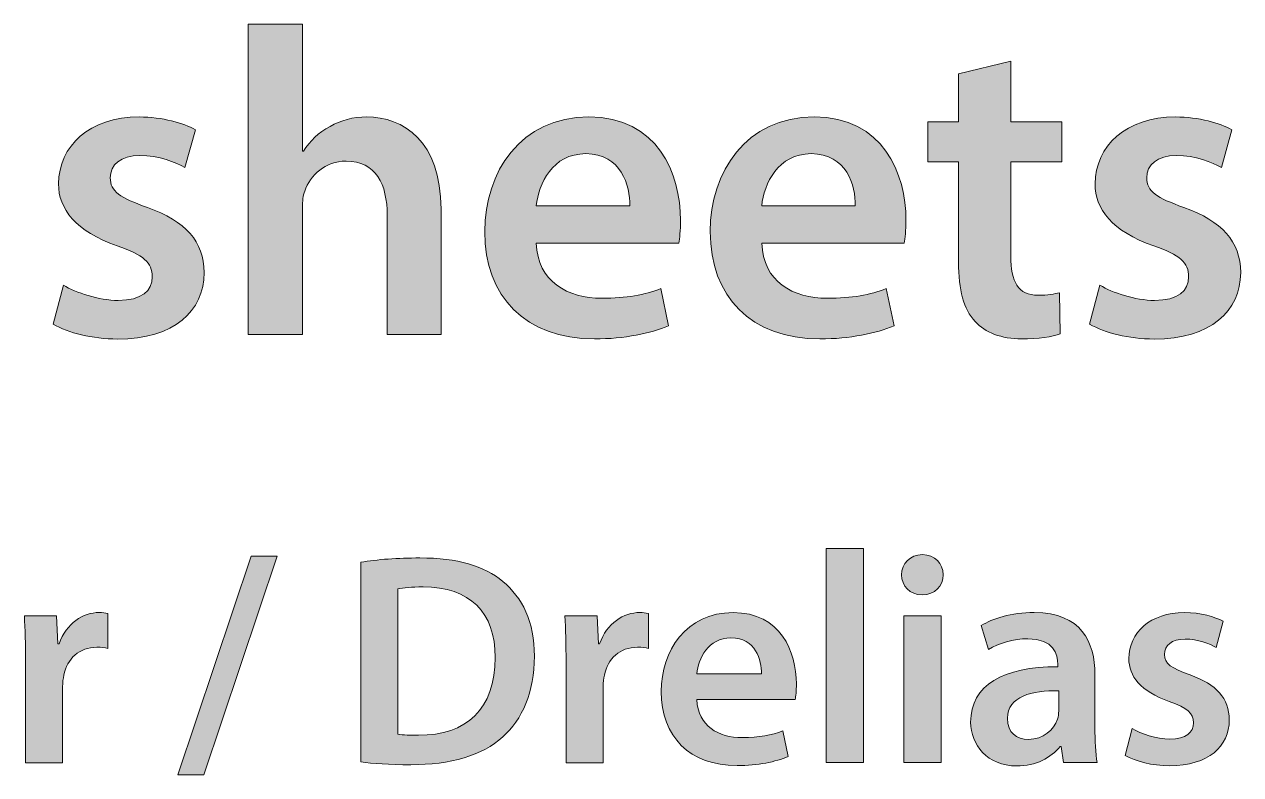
# Model space of a CAD drawing. Header units: inches. Extents: x 589 to 2016, y -1839 to -951.
# Drawn here: x 873.73 to 897.97, y -1596.03 to -1581.07 of the extents above; entities that cross this region are included whole.
import ezdxf

# ---------------------------------------------------------------- set-up
doc = ezdxf.new("R2010")
doc.units = ezdxf.units.IN
doc.header["$MEASUREMENT"] = 0
doc.layers.add('Layer 1', color=7, linetype='Continuous')

# ---------------------------------------------------------------- blocks, each defined once
blk = doc.blocks.new('block 276')
at = {"layer": 'Layer 1', "true_color": 0x010101}
h = blk.add_hatch(color=18, dxfattribs=at)
h.dxf.hatch_style = 2
edge = h.paths.add_edge_path()
edge.add_spline(control_points=[(878.191, -1581.071), (878.191, -1581.071), (879.271, -1581.071), (879.271, -1581.071), (879.271, -1581.071), (879.271, -1583.598), (879.271, -1583.598), (879.271, -1583.598), (879.289, -1583.598), (879.289, -1583.598), (879.42, -1583.397), (879.594, -1583.232), (879.82, -1583.108), (880.029, -1582.986), (880.283, -1582.917), (880.552, -1582.917), (881.275, -1582.917), (882.033, -1583.396), (882.033, -1584.755), (882.033, -1584.755), (882.033, -1587.256), (882.033, -1587.256), (882.033, -1587.256), (880.961, -1587.256), (880.961, -1587.256), (880.961, -1587.256), (880.961, -1584.878), (880.961, -1584.878), (880.961, -1584.26), (880.734, -1583.798), (880.142, -1583.798), (879.723, -1583.798), (879.429, -1584.077), (879.315, -1584.399), (879.279, -1584.486), (879.271, -1584.599), (879.271, -1584.721), (879.271, -1584.721), (879.271, -1587.256), (879.271, -1587.256), (879.271, -1587.256), (878.191, -1587.256), (878.191, -1587.256), (878.191, -1587.256), (878.191, -1581.071), (878.191, -1581.071)], knot_values=[0, 0, 0, 0, 1, 1, 1, 2, 2, 2, 3, 3, 3, 4, 4, 4, 5, 5, 5, 6, 6, 6, 7, 7, 7, 8, 8, 8, 9, 9, 9, 10, 10, 10, 11, 11, 11, 12, 12, 12, 13, 13, 13, 14, 14, 14, 15, 15, 15, 15], degree=3, periodic=1)
h = blk.add_hatch(color=18, dxfattribs=at)
h.dxf.hatch_style = 2
edge = h.paths.add_edge_path()
edge.add_spline(control_points=[(893.39, -1581.804), (893.39, -1581.804), (893.39, -1583.015), (893.39, -1583.015), (893.39, -1583.015), (894.41, -1583.015), (894.41, -1583.015), (894.41, -1583.015), (894.41, -1583.816), (894.41, -1583.816), (894.41, -1583.816), (893.39, -1583.816), (893.39, -1583.816), (893.39, -1583.816), (893.39, -1585.69), (893.39, -1585.69), (893.39, -1586.203), (893.53, -1586.473), (893.94, -1586.473), (894.123, -1586.473), (894.262, -1586.448), (894.359, -1586.422), (894.359, -1586.422), (894.376, -1587.24), (894.376, -1587.24), (894.22, -1587.302), (893.942, -1587.344), (893.602, -1587.344), (893.21, -1587.344), (892.878, -1587.215), (892.679, -1586.997), (892.451, -1586.753), (892.348, -1586.37), (892.348, -1585.812), (892.348, -1585.812), (892.348, -1583.816), (892.348, -1583.816), (892.348, -1583.816), (891.738, -1583.816), (891.738, -1583.816), (891.738, -1583.816), (891.738, -1583.015), (891.738, -1583.015), (891.738, -1583.015), (892.348, -1583.015), (892.348, -1583.015), (892.348, -1583.015), (892.348, -1582.057), (892.348, -1582.057), (892.348, -1582.057), (893.39, -1581.804), (893.39, -1581.804)], knot_values=[0, 0, 0, 0, 1, 1, 1, 2, 2, 2, 3, 3, 3, 4, 4, 4, 5, 5, 5, 6, 6, 6, 7, 7, 7, 8, 8, 8, 9, 9, 9, 10, 10, 10, 11, 11, 11, 12, 12, 12, 13, 13, 13, 14, 14, 14, 15, 15, 15, 16, 16, 16, 17, 17, 17, 17], degree=3, periodic=1)
h = blk.add_hatch(color=18, dxfattribs=at)
h.dxf.hatch_style = 2
edge = h.paths.add_edge_path()
edge.add_spline(control_points=[(874.508, -1586.273), (874.751, -1586.421), (875.213, -1586.576), (875.597, -1586.576), (876.067, -1586.576), (876.277, -1586.385), (876.277, -1586.106), (876.277, -1585.819), (876.102, -1585.672), (875.579, -1585.488), (874.751, -1585.201), (874.403, -1584.747), (874.41, -1584.251), (874.41, -1583.501), (875.029, -1582.918), (876.014, -1582.918), (876.484, -1582.918), (876.893, -1583.041), (877.139, -1583.172), (877.139, -1583.172), (876.929, -1583.928), (876.929, -1583.928), (876.746, -1583.824), (876.407, -1583.686), (876.031, -1583.686), (875.647, -1583.686), (875.439, -1583.869), (875.439, -1584.13), (875.439, -1584.4), (875.639, -1584.531), (876.179, -1584.723), (876.947, -1585.001), (877.304, -1585.393), (877.311, -1586.021), (877.311, -1586.788), (876.712, -1587.345), (875.587, -1587.345), (875.073, -1587.345), (874.611, -1587.223), (874.299, -1587.048), (874.299, -1587.048), (874.508, -1586.273), (874.508, -1586.273)], knot_values=[0, 0, 0, 0, 1, 1, 1, 2, 2, 2, 3, 3, 3, 4, 4, 4, 5, 5, 5, 6, 6, 6, 7, 7, 7, 8, 8, 8, 9, 9, 9, 10, 10, 10, 11, 11, 11, 12, 12, 12, 13, 13, 13, 14, 14, 14, 14], degree=3, periodic=1)
h = blk.add_hatch(color=18, dxfattribs=at)
h.dxf.hatch_style = 2
edge = h.paths.add_edge_path()
edge.add_spline(control_points=[(883.932, -1585.436), (883.958, -1586.203), (884.559, -1586.533), (885.238, -1586.533), (885.735, -1586.533), (886.093, -1586.464), (886.415, -1586.341), (886.415, -1586.341), (886.57, -1587.083), (886.57, -1587.083), (886.205, -1587.231), (885.699, -1587.343), (885.09, -1587.343), (883.714, -1587.343), (882.904, -1586.498), (882.904, -1585.201), (882.904, -1584.026), (883.618, -1582.918), (884.978, -1582.918), (886.353, -1582.918), (886.807, -1584.05), (886.807, -1584.983), (886.807, -1585.183), (886.79, -1585.341), (886.771, -1585.436), (886.771, -1585.436), (883.932, -1585.436), (883.932, -1585.436)], knot_values=[0, 0, 0, 0, 1, 1, 1, 2, 2, 2, 3, 3, 3, 4, 4, 4, 5, 5, 5, 6, 6, 6, 7, 7, 7, 8, 8, 8, 9, 9, 9, 9], degree=3, periodic=1)
edge = h.paths.add_edge_path()
edge.add_spline(control_points=[(885.796, -1584.687), (885.803, -1584.295), (885.63, -1583.65), (884.917, -1583.65), (884.254, -1583.65), (883.976, -1584.252), (883.932, -1584.687), (883.932, -1584.687), (885.796, -1584.687), (885.796, -1584.687)], knot_values=[0, 0, 0, 0, 1, 1, 1, 2, 2, 2, 3, 3, 3, 3], degree=3, periodic=1)
h = blk.add_hatch(color=18, dxfattribs=at)
h.dxf.hatch_style = 2
edge = h.paths.add_edge_path()
edge.add_spline(control_points=[(888.427, -1585.436), (888.452, -1586.203), (889.052, -1586.533), (889.733, -1586.533), (890.229, -1586.533), (890.586, -1586.464), (890.909, -1586.341), (890.909, -1586.341), (891.065, -1587.083), (891.065, -1587.083), (890.699, -1587.231), (890.193, -1587.343), (889.584, -1587.343), (888.209, -1587.343), (887.399, -1586.498), (887.399, -1585.201), (887.399, -1584.026), (888.112, -1582.918), (889.472, -1582.918), (890.847, -1582.918), (891.301, -1584.05), (891.301, -1584.983), (891.301, -1585.183), (891.284, -1585.341), (891.267, -1585.436), (891.267, -1585.436), (888.427, -1585.436), (888.427, -1585.436)], knot_values=[0, 0, 0, 0, 1, 1, 1, 2, 2, 2, 3, 3, 3, 4, 4, 4, 5, 5, 5, 6, 6, 6, 7, 7, 7, 8, 8, 8, 9, 9, 9, 9], degree=3, periodic=1)
edge = h.paths.add_edge_path()
edge.add_spline(control_points=[(890.289, -1584.687), (890.298, -1584.295), (890.124, -1583.65), (889.41, -1583.65), (888.748, -1583.65), (888.47, -1584.252), (888.426, -1584.687), (888.426, -1584.687), (890.289, -1584.687), (890.289, -1584.687)], knot_values=[0, 0, 0, 0, 1, 1, 1, 2, 2, 2, 3, 3, 3, 3], degree=3, periodic=1)
h = blk.add_hatch(color=18, dxfattribs=at)
h.dxf.hatch_style = 2
edge = h.paths.add_edge_path()
edge.add_spline(control_points=[(895.168, -1586.273), (895.412, -1586.421), (895.873, -1586.576), (896.257, -1586.576), (896.727, -1586.576), (896.936, -1586.385), (896.936, -1586.106), (896.936, -1585.819), (896.763, -1585.672), (896.24, -1585.488), (895.412, -1585.201), (895.063, -1584.747), (895.072, -1584.251), (895.072, -1583.501), (895.691, -1582.918), (896.675, -1582.918), (897.145, -1582.918), (897.555, -1583.041), (897.799, -1583.172), (897.799, -1583.172), (897.589, -1583.928), (897.589, -1583.928), (897.406, -1583.824), (897.067, -1583.686), (896.692, -1583.686), (896.309, -1583.686), (896.1, -1583.869), (896.1, -1584.13), (896.1, -1584.4), (896.299, -1584.531), (896.84, -1584.723), (897.607, -1585.001), (897.964, -1585.393), (897.973, -1586.021), (897.973, -1586.788), (897.372, -1587.345), (896.248, -1587.345), (895.734, -1587.345), (895.271, -1587.223), (894.959, -1587.048), (894.959, -1587.048), (895.168, -1586.273), (895.168, -1586.273)], knot_values=[0, 0, 0, 0, 1, 1, 1, 2, 2, 2, 3, 3, 3, 4, 4, 4, 5, 5, 5, 6, 6, 6, 7, 7, 7, 8, 8, 8, 9, 9, 9, 10, 10, 10, 11, 11, 11, 12, 12, 12, 13, 13, 13, 14, 14, 14, 14], degree=3, periodic=1)
at = {"layer": 'Layer 1', "lineweight": 0}
for points, knots in [([(878.191, -1581.071), (878.191, -1581.071), (879.271, -1581.071), (879.271, -1581.071), (879.271, -1581.071), (879.271, -1583.598), (879.271, -1583.598), (879.271, -1583.598), (879.289, -1583.598), (879.289, -1583.598), (879.42, -1583.397), (879.594, -1583.232), (879.82, -1583.108), (880.029, -1582.986), (880.283, -1582.917), (880.552, -1582.917), (881.275, -1582.917), (882.033, -1583.396), (882.033, -1584.755), (882.033, -1584.755), (882.033, -1587.256), (882.033, -1587.256), (882.033, -1587.256), (880.961, -1587.256), (880.961, -1587.256), (880.961, -1587.256), (880.961, -1584.878), (880.961, -1584.878), (880.961, -1584.26), (880.734, -1583.798), (880.142, -1583.798), (879.723, -1583.798), (879.429, -1584.077), (879.315, -1584.399), (879.279, -1584.486), (879.271, -1584.599), (879.271, -1584.721), (879.271, -1584.721), (879.271, -1587.256), (879.271, -1587.256), (879.271, -1587.256), (878.191, -1587.256), (878.191, -1587.256), (878.191, -1587.256), (878.191, -1581.071), (878.191, -1581.071)], [0, 0, 0, 0, 1, 1, 1, 2, 2, 2, 3, 3, 3, 4, 4, 4, 5, 5, 5, 6, 6, 6, 7, 7, 7, 8, 8, 8, 9, 9, 9, 10, 10, 10, 11, 11, 11, 12, 12, 12, 13, 13, 13, 14, 14, 14, 15, 15, 15, 15]), ([(893.39, -1581.804), (893.39, -1581.804), (893.39, -1583.015), (893.39, -1583.015), (893.39, -1583.015), (894.41, -1583.015), (894.41, -1583.015), (894.41, -1583.015), (894.41, -1583.816), (894.41, -1583.816), (894.41, -1583.816), (893.39, -1583.816), (893.39, -1583.816), (893.39, -1583.816), (893.39, -1585.69), (893.39, -1585.69), (893.39, -1586.203), (893.53, -1586.473), (893.94, -1586.473), (894.123, -1586.473), (894.262, -1586.448), (894.359, -1586.422), (894.359, -1586.422), (894.376, -1587.24), (894.376, -1587.24), (894.22, -1587.302), (893.942, -1587.344), (893.602, -1587.344), (893.21, -1587.344), (892.878, -1587.215), (892.679, -1586.997), (892.451, -1586.753), (892.348, -1586.37), (892.348, -1585.812), (892.348, -1585.812), (892.348, -1583.816), (892.348, -1583.816), (892.348, -1583.816), (891.738, -1583.816), (891.738, -1583.816), (891.738, -1583.816), (891.738, -1583.015), (891.738, -1583.015), (891.738, -1583.015), (892.348, -1583.015), (892.348, -1583.015), (892.348, -1583.015), (892.348, -1582.057), (892.348, -1582.057), (892.348, -1582.057), (893.39, -1581.804), (893.39, -1581.804)], [0, 0, 0, 0, 1, 1, 1, 2, 2, 2, 3, 3, 3, 4, 4, 4, 5, 5, 5, 6, 6, 6, 7, 7, 7, 8, 8, 8, 9, 9, 9, 10, 10, 10, 11, 11, 11, 12, 12, 12, 13, 13, 13, 14, 14, 14, 15, 15, 15, 16, 16, 16, 17, 17, 17, 17]), ([(874.508, -1586.273), (874.751, -1586.421), (875.213, -1586.576), (875.597, -1586.576), (876.067, -1586.576), (876.277, -1586.385), (876.277, -1586.106), (876.277, -1585.819), (876.102, -1585.672), (875.579, -1585.488), (874.751, -1585.201), (874.403, -1584.747), (874.41, -1584.251), (874.41, -1583.501), (875.029, -1582.918), (876.014, -1582.918), (876.484, -1582.918), (876.893, -1583.041), (877.139, -1583.172), (877.139, -1583.172), (876.929, -1583.928), (876.929, -1583.928), (876.746, -1583.824), (876.407, -1583.686), (876.031, -1583.686), (875.647, -1583.686), (875.439, -1583.869), (875.439, -1584.13), (875.439, -1584.4), (875.639, -1584.531), (876.179, -1584.723), (876.947, -1585.001), (877.304, -1585.393), (877.311, -1586.021), (877.311, -1586.788), (876.712, -1587.345), (875.587, -1587.345), (875.073, -1587.345), (874.611, -1587.223), (874.299, -1587.048), (874.299, -1587.048), (874.508, -1586.273), (874.508, -1586.273)], [0, 0, 0, 0, 1, 1, 1, 2, 2, 2, 3, 3, 3, 4, 4, 4, 5, 5, 5, 6, 6, 6, 7, 7, 7, 8, 8, 8, 9, 9, 9, 10, 10, 10, 11, 11, 11, 12, 12, 12, 13, 13, 13, 14, 14, 14, 14]), ([(883.932, -1585.436), (883.958, -1586.203), (884.559, -1586.533), (885.238, -1586.533), (885.735, -1586.533), (886.093, -1586.464), (886.415, -1586.341), (886.415, -1586.341), (886.57, -1587.083), (886.57, -1587.083), (886.205, -1587.231), (885.699, -1587.343), (885.09, -1587.343), (883.714, -1587.343), (882.904, -1586.498), (882.904, -1585.201), (882.904, -1584.026), (883.618, -1582.918), (884.978, -1582.918), (886.353, -1582.918), (886.807, -1584.05), (886.807, -1584.983), (886.807, -1585.183), (886.79, -1585.341), (886.771, -1585.436), (886.771, -1585.436), (883.932, -1585.436), (883.932, -1585.436)], [0, 0, 0, 0, 1, 1, 1, 2, 2, 2, 3, 3, 3, 4, 4, 4, 5, 5, 5, 6, 6, 6, 7, 7, 7, 8, 8, 8, 9, 9, 9, 9]), ([(888.427, -1585.436), (888.452, -1586.203), (889.052, -1586.533), (889.733, -1586.533), (890.229, -1586.533), (890.586, -1586.464), (890.909, -1586.341), (890.909, -1586.341), (891.065, -1587.083), (891.065, -1587.083), (890.699, -1587.231), (890.193, -1587.343), (889.584, -1587.343), (888.209, -1587.343), (887.399, -1586.498), (887.399, -1585.201), (887.399, -1584.026), (888.112, -1582.918), (889.472, -1582.918), (890.847, -1582.918), (891.301, -1584.05), (891.301, -1584.983), (891.301, -1585.183), (891.284, -1585.341), (891.267, -1585.436), (891.267, -1585.436), (888.427, -1585.436), (888.427, -1585.436)], [0, 0, 0, 0, 1, 1, 1, 2, 2, 2, 3, 3, 3, 4, 4, 4, 5, 5, 5, 6, 6, 6, 7, 7, 7, 8, 8, 8, 9, 9, 9, 9]), ([(895.168, -1586.273), (895.412, -1586.421), (895.873, -1586.576), (896.257, -1586.576), (896.727, -1586.576), (896.936, -1586.385), (896.936, -1586.106), (896.936, -1585.819), (896.763, -1585.672), (896.24, -1585.488), (895.412, -1585.201), (895.063, -1584.747), (895.072, -1584.251), (895.072, -1583.501), (895.691, -1582.918), (896.675, -1582.918), (897.145, -1582.918), (897.555, -1583.041), (897.799, -1583.172), (897.799, -1583.172), (897.589, -1583.928), (897.589, -1583.928), (897.406, -1583.824), (897.067, -1583.686), (896.692, -1583.686), (896.309, -1583.686), (896.1, -1583.869), (896.1, -1584.13), (896.1, -1584.4), (896.299, -1584.531), (896.84, -1584.723), (897.607, -1585.001), (897.964, -1585.393), (897.973, -1586.021), (897.973, -1586.788), (897.372, -1587.345), (896.248, -1587.345), (895.734, -1587.345), (895.271, -1587.223), (894.959, -1587.048), (894.959, -1587.048), (895.168, -1586.273), (895.168, -1586.273)], [0, 0, 0, 0, 1, 1, 1, 2, 2, 2, 3, 3, 3, 4, 4, 4, 5, 5, 5, 6, 6, 6, 7, 7, 7, 8, 8, 8, 9, 9, 9, 10, 10, 10, 11, 11, 11, 12, 12, 12, 13, 13, 13, 14, 14, 14, 14]), ([(885.796, -1584.687), (885.803, -1584.295), (885.63, -1583.65), (884.917, -1583.65), (884.254, -1583.65), (883.976, -1584.252), (883.932, -1584.687), (883.932, -1584.687), (885.796, -1584.687), (885.796, -1584.687)], [0, 0, 0, 0, 1, 1, 1, 2, 2, 2, 3, 3, 3, 3]), ([(890.289, -1584.687), (890.298, -1584.295), (890.124, -1583.65), (889.41, -1583.65), (888.748, -1583.65), (888.47, -1584.252), (888.426, -1584.687), (888.426, -1584.687), (890.289, -1584.687), (890.289, -1584.687)], [0, 0, 0, 0, 1, 1, 1, 2, 2, 2, 3, 3, 3, 3])]:
    blk.add_open_spline(points, degree=3, knots=knots, dxfattribs=at)
blk = doc.blocks.new('block 277')
at = {"layer": 'Layer 1', "true_color": 0x010101}
h = blk.add_hatch(color=18, dxfattribs=at)
h.dxf.hatch_style = 2
h.paths.add_polyline_path([(876.785, -1596.031), (878.251, -1591.674), (878.768, -1591.674), (877.303, -1596.031)])
h = blk.add_hatch(color=18, dxfattribs=at)
h.dxf.hatch_style = 2
edge = h.paths.add_edge_path()
edge.add_spline(control_points=[(880.433, -1591.795), (880.758, -1591.74), (881.172, -1591.71), (881.611, -1591.71), (882.368, -1591.71), (882.891, -1591.867), (883.264, -1592.179), (883.654, -1592.498), (883.895, -1592.978), (883.895, -1593.669), (883.895, -1594.391), (883.649, -1594.932), (883.264, -1595.279), (882.861, -1595.646), (882.218, -1595.833), (881.431, -1595.833), (880.998, -1595.833), (880.674, -1595.808), (880.433, -1595.778), (880.433, -1595.778), (880.433, -1591.795), (880.433, -1591.795), (880.433, -1591.795), (880.433, -1591.795), (880.433, -1591.795)], knot_values=[0, 0, 0, 0, 1, 1, 1, 2, 2, 2, 3, 3, 3, 4, 4, 4, 5, 5, 5, 6, 6, 6, 7, 7, 7, 8, 8, 8, 8], degree=3, periodic=1)
edge = h.paths.add_edge_path()
edge.add_spline(control_points=[(881.172, -1595.226), (881.274, -1595.244), (881.431, -1595.244), (881.581, -1595.244), (882.543, -1595.249), (883.113, -1594.721), (883.113, -1593.694), (883.12, -1592.798), (882.603, -1592.287), (881.677, -1592.287), (881.443, -1592.287), (881.275, -1592.305), (881.173, -1592.329), (881.173, -1592.329), (881.172, -1595.226), (881.172, -1595.226), (881.172, -1595.226), (881.172, -1595.226), (881.172, -1595.226)], knot_values=[0, 0, 0, 0, 1, 1, 1, 2, 2, 2, 3, 3, 3, 4, 4, 4, 5, 5, 5, 6, 6, 6, 6], degree=3, periodic=1)
h = blk.add_hatch(color=18, dxfattribs=at)
h.dxf.hatch_style = 2
h.paths.add_polyline_path([(889.711, -1591.524), (890.457, -1591.524), (890.457, -1595.791), (889.711, -1595.791)])
h = blk.add_hatch(color=18, dxfattribs=at)
h.dxf.hatch_style = 2
edge = h.paths.add_edge_path()
edge.add_spline(control_points=[(892.043, -1592.046), (892.043, -1592.269), (891.881, -1592.444), (891.622, -1592.444), (891.376, -1592.444), (891.214, -1592.269), (891.214, -1592.046), (891.214, -1591.819), (891.382, -1591.644), (891.628, -1591.644), (891.881, -1591.644), (892.037, -1591.818), (892.043, -1592.046)], knot_values=[0, 0, 0, 0, 1, 1, 1, 2, 2, 2, 3, 3, 3, 4, 4, 4, 4], degree=3, periodic=1)
h.paths.add_polyline_path([(891.256, -1595.791), (891.256, -1592.864), (892.001, -1592.864), (892.001, -1595.791)])
h = blk.add_hatch(color=18, dxfattribs=at)
h.dxf.hatch_style = 2
edge = h.paths.add_edge_path()
edge.add_spline(control_points=[(873.751, -1593.807), (873.751, -1593.411), (873.745, -1593.128), (873.727, -1592.864), (873.727, -1592.864), (874.37, -1592.864), (874.37, -1592.864), (874.37, -1592.864), (874.394, -1593.423), (874.394, -1593.423), (874.394, -1593.423), (874.419, -1593.423), (874.419, -1593.423), (874.563, -1593.008), (874.905, -1592.798), (875.217, -1592.798), (875.289, -1592.798), (875.332, -1592.804), (875.392, -1592.816), (875.392, -1592.816), (875.392, -1593.513), (875.392, -1593.513), (875.332, -1593.501), (875.265, -1593.49), (875.175, -1593.49), (874.82, -1593.49), (874.581, -1593.717), (874.514, -1594.048), (874.502, -1594.114), (874.49, -1594.192), (874.49, -1594.277), (874.49, -1594.277), (874.49, -1595.792), (874.49, -1595.792), (874.49, -1595.792), (873.751, -1595.792), (873.751, -1595.792), (873.751, -1595.792), (873.751, -1593.807), (873.751, -1593.807), (873.751, -1593.807), (873.751, -1593.807), (873.751, -1593.807)], knot_values=[0, 0, 0, 0, 1, 1, 1, 2, 2, 2, 3, 3, 3, 4, 4, 4, 5, 5, 5, 6, 6, 6, 7, 7, 7, 8, 8, 8, 9, 9, 9, 10, 10, 10, 11, 11, 11, 12, 12, 12, 13, 13, 13, 14, 14, 14, 14], degree=3, periodic=1)
h = blk.add_hatch(color=18, dxfattribs=at)
h.dxf.hatch_style = 2
edge = h.paths.add_edge_path()
edge.add_spline(control_points=[(884.525, -1593.807), (884.525, -1593.411), (884.52, -1593.128), (884.502, -1592.864), (884.502, -1592.864), (885.144, -1592.864), (885.144, -1592.864), (885.144, -1592.864), (885.169, -1593.423), (885.169, -1593.423), (885.169, -1593.423), (885.193, -1593.423), (885.193, -1593.423), (885.337, -1593.008), (885.68, -1592.798), (885.992, -1592.798), (886.064, -1592.798), (886.106, -1592.804), (886.166, -1592.816), (886.166, -1592.816), (886.166, -1593.513), (886.166, -1593.513), (886.106, -1593.501), (886.04, -1593.49), (885.95, -1593.49), (885.596, -1593.49), (885.355, -1593.717), (885.289, -1594.048), (885.276, -1594.114), (885.264, -1594.192), (885.264, -1594.277), (885.264, -1594.277), (885.264, -1595.792), (885.264, -1595.792), (885.264, -1595.792), (884.525, -1595.792), (884.525, -1595.792), (884.525, -1595.792), (884.525, -1593.807), (884.525, -1593.807)], knot_values=[0, 0, 0, 0, 1, 1, 1, 2, 2, 2, 3, 3, 3, 4, 4, 4, 5, 5, 5, 6, 6, 6, 7, 7, 7, 8, 8, 8, 9, 9, 9, 10, 10, 10, 11, 11, 11, 12, 12, 12, 13, 13, 13, 13], degree=3, periodic=1)
h = blk.add_hatch(color=18, dxfattribs=at)
h.dxf.hatch_style = 2
edge = h.paths.add_edge_path()
edge.add_spline(control_points=[(887.134, -1594.535), (887.151, -1595.064), (887.565, -1595.291), (888.035, -1595.291), (888.377, -1595.291), (888.623, -1595.244), (888.846, -1595.159), (888.846, -1595.159), (888.954, -1595.671), (888.954, -1595.671), (888.702, -1595.773), (888.353, -1595.851), (887.933, -1595.851), (886.984, -1595.851), (886.424, -1595.268), (886.424, -1594.373), (886.424, -1593.562), (886.917, -1592.799), (887.855, -1592.799), (888.804, -1592.799), (889.117, -1593.58), (889.117, -1594.222), (889.117, -1594.361), (889.105, -1594.469), (889.094, -1594.535), (889.094, -1594.535), (887.134, -1594.535), (887.134, -1594.535), (887.134, -1594.535), (887.134, -1594.535), (887.134, -1594.535)], knot_values=[0, 0, 0, 0, 1, 1, 1, 2, 2, 2, 3, 3, 3, 4, 4, 4, 5, 5, 5, 6, 6, 6, 7, 7, 7, 8, 8, 8, 9, 9, 9, 10, 10, 10, 10], degree=3, periodic=1)
edge = h.paths.add_edge_path()
edge.add_spline(control_points=[(888.42, -1594.018), (888.426, -1593.747), (888.305, -1593.303), (887.813, -1593.303), (887.356, -1593.303), (887.163, -1593.718), (887.133, -1594.018), (887.133, -1594.018), (888.42, -1594.018), (888.42, -1594.018)], knot_values=[0, 0, 0, 0, 1, 1, 1, 2, 2, 2, 3, 3, 3, 3], degree=3, periodic=1)
h = blk.add_hatch(color=18, dxfattribs=at)
h.dxf.hatch_style = 2
edge = h.paths.add_edge_path()
edge.add_spline(control_points=[(894.441, -1595.791), (894.441, -1595.791), (894.393, -1595.466), (894.393, -1595.466), (894.393, -1595.466), (894.374, -1595.466), (894.374, -1595.466), (894.195, -1595.695), (893.888, -1595.857), (893.509, -1595.857), (892.92, -1595.857), (892.59, -1595.43), (892.59, -1594.985), (892.59, -1594.246), (893.244, -1593.874), (894.327, -1593.879), (894.327, -1593.879), (894.327, -1593.831), (894.327, -1593.831), (894.327, -1593.639), (894.249, -1593.32), (893.732, -1593.32), (893.444, -1593.32), (893.143, -1593.411), (892.945, -1593.537), (892.945, -1593.537), (892.801, -1593.056), (892.801, -1593.056), (893.018, -1592.924), (893.396, -1592.798), (893.859, -1592.798), (894.797, -1592.798), (895.067, -1593.392), (895.067, -1594.03), (895.067, -1594.03), (895.067, -1595.087), (895.067, -1595.087), (895.067, -1595.352), (895.079, -1595.61), (895.109, -1595.791), (895.109, -1595.791), (894.441, -1595.791), (894.441, -1595.791), (894.441, -1595.791), (894.441, -1595.791), (894.441, -1595.791)], knot_values=[0, 0, 0, 0, 1, 1, 1, 2, 2, 2, 3, 3, 3, 4, 4, 4, 5, 5, 5, 6, 6, 6, 7, 7, 7, 8, 8, 8, 9, 9, 9, 10, 10, 10, 11, 11, 11, 12, 12, 12, 13, 13, 13, 14, 14, 14, 15, 15, 15, 15], degree=3, periodic=1)
edge = h.paths.add_edge_path()
edge.add_spline(control_points=[(894.345, -1594.361), (893.822, -1594.348), (893.323, -1594.463), (893.323, -1594.907), (893.323, -1595.196), (893.509, -1595.328), (893.743, -1595.328), (894.038, -1595.328), (894.255, -1595.136), (894.321, -1594.925), (894.339, -1594.871), (894.345, -1594.811), (894.345, -1594.763), (894.345, -1594.763), (894.345, -1594.361), (894.345, -1594.361), (894.345, -1594.361), (894.345, -1594.361), (894.345, -1594.361), (894.345, -1594.361), (894.345, -1594.361), (894.345, -1594.361)], knot_values=[0, 0, 0, 0, 1, 1, 1, 2, 2, 2, 3, 3, 3, 4, 4, 4, 5, 5, 5, 6, 6, 6, 7, 7, 7, 7], degree=3, periodic=1)
h = blk.add_hatch(color=18, dxfattribs=at)
h.dxf.hatch_style = 2
edge = h.paths.add_edge_path()
edge.add_spline(control_points=[(895.811, -1595.112), (895.979, -1595.214), (896.298, -1595.322), (896.562, -1595.322), (896.887, -1595.322), (897.031, -1595.189), (897.031, -1594.997), (897.031, -1594.799), (896.911, -1594.697), (896.55, -1594.57), (895.979, -1594.373), (895.739, -1594.06), (895.744, -1593.717), (895.744, -1593.2), (896.172, -1592.799), (896.851, -1592.799), (897.176, -1592.799), (897.458, -1592.883), (897.626, -1592.973), (897.626, -1592.973), (897.482, -1593.495), (897.482, -1593.495), (897.355, -1593.423), (897.121, -1593.327), (896.863, -1593.327), (896.598, -1593.327), (896.454, -1593.453), (896.454, -1593.633), (896.454, -1593.82), (896.592, -1593.91), (896.965, -1594.042), (897.493, -1594.234), (897.74, -1594.505), (897.746, -1594.938), (897.746, -1595.467), (897.331, -1595.852), (896.556, -1595.852), (896.201, -1595.852), (895.883, -1595.767), (895.667, -1595.647), (895.667, -1595.647), (895.811, -1595.112), (895.811, -1595.112)], knot_values=[0, 0, 0, 0, 1, 1, 1, 2, 2, 2, 3, 3, 3, 4, 4, 4, 5, 5, 5, 6, 6, 6, 7, 7, 7, 8, 8, 8, 9, 9, 9, 10, 10, 10, 11, 11, 11, 12, 12, 12, 13, 13, 13, 14, 14, 14, 14], degree=3, periodic=1)
at = {"layer": 'Layer 1', "lineweight": 0}
for points in [[(876.785, -1596.031), (878.251, -1591.674), (878.768, -1591.674), (877.303, -1596.031), (876.785, -1596.031)], [(889.711, -1591.524), (890.457, -1591.524), (890.457, -1595.791), (889.711, -1595.791), (889.711, -1591.524)], [(891.256, -1595.791), (891.256, -1592.864), (892.001, -1592.864), (892.001, -1595.791), (891.256, -1595.791)]]:
    blk.add_lwpolyline(points, dxfattribs=at)
for points, knots in [([(880.433, -1591.795), (880.758, -1591.74), (881.172, -1591.71), (881.611, -1591.71), (882.368, -1591.71), (882.891, -1591.867), (883.264, -1592.179), (883.654, -1592.498), (883.895, -1592.978), (883.895, -1593.669), (883.895, -1594.391), (883.649, -1594.932), (883.264, -1595.279), (882.861, -1595.646), (882.218, -1595.833), (881.431, -1595.833), (880.998, -1595.833), (880.674, -1595.808), (880.433, -1595.778), (880.433, -1595.778), (880.433, -1591.795), (880.433, -1591.795), (880.433, -1591.795), (880.433, -1591.795), (880.433, -1591.795)], [0, 0, 0, 0, 1, 1, 1, 2, 2, 2, 3, 3, 3, 4, 4, 4, 5, 5, 5, 6, 6, 6, 7, 7, 7, 8, 8, 8, 8]), ([(892.043, -1592.046), (892.043, -1592.269), (891.881, -1592.444), (891.622, -1592.444), (891.376, -1592.444), (891.214, -1592.269), (891.214, -1592.046), (891.214, -1591.819), (891.382, -1591.644), (891.628, -1591.644), (891.881, -1591.644), (892.037, -1591.818), (892.043, -1592.046)], [0, 0, 0, 0, 1, 1, 1, 2, 2, 2, 3, 3, 3, 4, 4, 4, 4]), ([(881.172, -1595.226), (881.274, -1595.244), (881.431, -1595.244), (881.581, -1595.244), (882.543, -1595.249), (883.113, -1594.721), (883.113, -1593.694), (883.12, -1592.798), (882.603, -1592.287), (881.677, -1592.287), (881.443, -1592.287), (881.275, -1592.305), (881.173, -1592.329), (881.173, -1592.329), (881.172, -1595.226), (881.172, -1595.226), (881.172, -1595.226), (881.172, -1595.226), (881.172, -1595.226)], [0, 0, 0, 0, 1, 1, 1, 2, 2, 2, 3, 3, 3, 4, 4, 4, 5, 5, 5, 6, 6, 6, 6]), ([(873.751, -1593.807), (873.751, -1593.411), (873.745, -1593.128), (873.727, -1592.864), (873.727, -1592.864), (874.37, -1592.864), (874.37, -1592.864), (874.37, -1592.864), (874.394, -1593.423), (874.394, -1593.423), (874.394, -1593.423), (874.419, -1593.423), (874.419, -1593.423), (874.563, -1593.008), (874.905, -1592.798), (875.217, -1592.798), (875.289, -1592.798), (875.332, -1592.804), (875.392, -1592.816), (875.392, -1592.816), (875.392, -1593.513), (875.392, -1593.513), (875.332, -1593.501), (875.265, -1593.49), (875.175, -1593.49), (874.82, -1593.49), (874.581, -1593.717), (874.514, -1594.048), (874.502, -1594.114), (874.49, -1594.192), (874.49, -1594.277), (874.49, -1594.277), (874.49, -1595.792), (874.49, -1595.792), (874.49, -1595.792), (873.751, -1595.792), (873.751, -1595.792), (873.751, -1595.792), (873.751, -1593.807), (873.751, -1593.807), (873.751, -1593.807), (873.751, -1593.807), (873.751, -1593.807)], [0, 0, 0, 0, 1, 1, 1, 2, 2, 2, 3, 3, 3, 4, 4, 4, 5, 5, 5, 6, 6, 6, 7, 7, 7, 8, 8, 8, 9, 9, 9, 10, 10, 10, 11, 11, 11, 12, 12, 12, 13, 13, 13, 14, 14, 14, 14]), ([(884.525, -1593.807), (884.525, -1593.411), (884.52, -1593.128), (884.502, -1592.864), (884.502, -1592.864), (885.144, -1592.864), (885.144, -1592.864), (885.144, -1592.864), (885.169, -1593.423), (885.169, -1593.423), (885.169, -1593.423), (885.193, -1593.423), (885.193, -1593.423), (885.337, -1593.008), (885.68, -1592.798), (885.992, -1592.798), (886.064, -1592.798), (886.106, -1592.804), (886.166, -1592.816), (886.166, -1592.816), (886.166, -1593.513), (886.166, -1593.513), (886.106, -1593.501), (886.04, -1593.49), (885.95, -1593.49), (885.596, -1593.49), (885.355, -1593.717), (885.289, -1594.048), (885.276, -1594.114), (885.264, -1594.192), (885.264, -1594.277), (885.264, -1594.277), (885.264, -1595.792), (885.264, -1595.792), (885.264, -1595.792), (884.525, -1595.792), (884.525, -1595.792), (884.525, -1595.792), (884.525, -1593.807), (884.525, -1593.807)], [0, 0, 0, 0, 1, 1, 1, 2, 2, 2, 3, 3, 3, 4, 4, 4, 5, 5, 5, 6, 6, 6, 7, 7, 7, 8, 8, 8, 9, 9, 9, 10, 10, 10, 11, 11, 11, 12, 12, 12, 13, 13, 13, 13]), ([(887.134, -1594.535), (887.151, -1595.064), (887.565, -1595.291), (888.035, -1595.291), (888.377, -1595.291), (888.623, -1595.244), (888.846, -1595.159), (888.846, -1595.159), (888.954, -1595.671), (888.954, -1595.671), (888.702, -1595.773), (888.353, -1595.851), (887.933, -1595.851), (886.984, -1595.851), (886.424, -1595.268), (886.424, -1594.373), (886.424, -1593.562), (886.917, -1592.799), (887.855, -1592.799), (888.804, -1592.799), (889.117, -1593.58), (889.117, -1594.222), (889.117, -1594.361), (889.105, -1594.469), (889.094, -1594.535), (889.094, -1594.535), (887.134, -1594.535), (887.134, -1594.535), (887.134, -1594.535), (887.134, -1594.535), (887.134, -1594.535)], [0, 0, 0, 0, 1, 1, 1, 2, 2, 2, 3, 3, 3, 4, 4, 4, 5, 5, 5, 6, 6, 6, 7, 7, 7, 8, 8, 8, 9, 9, 9, 10, 10, 10, 10]), ([(894.441, -1595.791), (894.441, -1595.791), (894.393, -1595.466), (894.393, -1595.466), (894.393, -1595.466), (894.374, -1595.466), (894.374, -1595.466), (894.195, -1595.695), (893.888, -1595.857), (893.509, -1595.857), (892.92, -1595.857), (892.59, -1595.43), (892.59, -1594.985), (892.59, -1594.246), (893.244, -1593.874), (894.327, -1593.879), (894.327, -1593.879), (894.327, -1593.831), (894.327, -1593.831), (894.327, -1593.639), (894.249, -1593.32), (893.732, -1593.32), (893.444, -1593.32), (893.143, -1593.411), (892.945, -1593.537), (892.945, -1593.537), (892.801, -1593.056), (892.801, -1593.056), (893.018, -1592.924), (893.396, -1592.798), (893.859, -1592.798), (894.797, -1592.798), (895.067, -1593.392), (895.067, -1594.03), (895.067, -1594.03), (895.067, -1595.087), (895.067, -1595.087), (895.067, -1595.352), (895.079, -1595.61), (895.109, -1595.791), (895.109, -1595.791), (894.441, -1595.791), (894.441, -1595.791), (894.441, -1595.791), (894.441, -1595.791), (894.441, -1595.791)], [0, 0, 0, 0, 1, 1, 1, 2, 2, 2, 3, 3, 3, 4, 4, 4, 5, 5, 5, 6, 6, 6, 7, 7, 7, 8, 8, 8, 9, 9, 9, 10, 10, 10, 11, 11, 11, 12, 12, 12, 13, 13, 13, 14, 14, 14, 15, 15, 15, 15]), ([(895.811, -1595.112), (895.979, -1595.214), (896.298, -1595.322), (896.562, -1595.322), (896.887, -1595.322), (897.031, -1595.189), (897.031, -1594.997), (897.031, -1594.799), (896.911, -1594.697), (896.55, -1594.57), (895.979, -1594.373), (895.739, -1594.06), (895.744, -1593.717), (895.744, -1593.2), (896.172, -1592.799), (896.851, -1592.799), (897.176, -1592.799), (897.458, -1592.883), (897.626, -1592.973), (897.626, -1592.973), (897.482, -1593.495), (897.482, -1593.495), (897.355, -1593.423), (897.121, -1593.327), (896.863, -1593.327), (896.598, -1593.327), (896.454, -1593.453), (896.454, -1593.633), (896.454, -1593.82), (896.592, -1593.91), (896.965, -1594.042), (897.493, -1594.234), (897.74, -1594.505), (897.746, -1594.938), (897.746, -1595.467), (897.331, -1595.852), (896.556, -1595.852), (896.201, -1595.852), (895.883, -1595.767), (895.667, -1595.647), (895.667, -1595.647), (895.811, -1595.112), (895.811, -1595.112)], [0, 0, 0, 0, 1, 1, 1, 2, 2, 2, 3, 3, 3, 4, 4, 4, 5, 5, 5, 6, 6, 6, 7, 7, 7, 8, 8, 8, 9, 9, 9, 10, 10, 10, 11, 11, 11, 12, 12, 12, 13, 13, 13, 14, 14, 14, 14]), ([(888.42, -1594.018), (888.426, -1593.747), (888.305, -1593.303), (887.813, -1593.303), (887.356, -1593.303), (887.163, -1593.718), (887.133, -1594.018), (887.133, -1594.018), (888.42, -1594.018), (888.42, -1594.018)], [0, 0, 0, 0, 1, 1, 1, 2, 2, 2, 3, 3, 3, 3]), ([(894.345, -1594.361), (893.822, -1594.348), (893.323, -1594.463), (893.323, -1594.907), (893.323, -1595.196), (893.509, -1595.328), (893.743, -1595.328), (894.038, -1595.328), (894.255, -1595.136), (894.321, -1594.925), (894.339, -1594.871), (894.345, -1594.811), (894.345, -1594.763), (894.345, -1594.763), (894.345, -1594.361), (894.345, -1594.361), (894.345, -1594.361), (894.345, -1594.361), (894.345, -1594.361), (894.345, -1594.361), (894.345, -1594.361), (894.345, -1594.361)], [0, 0, 0, 0, 1, 1, 1, 2, 2, 2, 3, 3, 3, 4, 4, 4, 5, 5, 5, 6, 6, 6, 7, 7, 7, 7])]:
    blk.add_open_spline(points, degree=3, knots=knots, dxfattribs=at)
blk = doc.blocks.new('block 271')
at = {"layer": 'Layer 1'}
for name in ['block 276', 'block 277']:
    blk.add_blockref(name, (0, 0), dxfattribs=at)

msp = doc.modelspace()

# ---------------------------------------------------------------- block references
at = {"layer": 'Layer 1'}
msp.add_blockref('block 271', (0, 0), dxfattribs=at)

doc.saveas('drawing.dxf')
